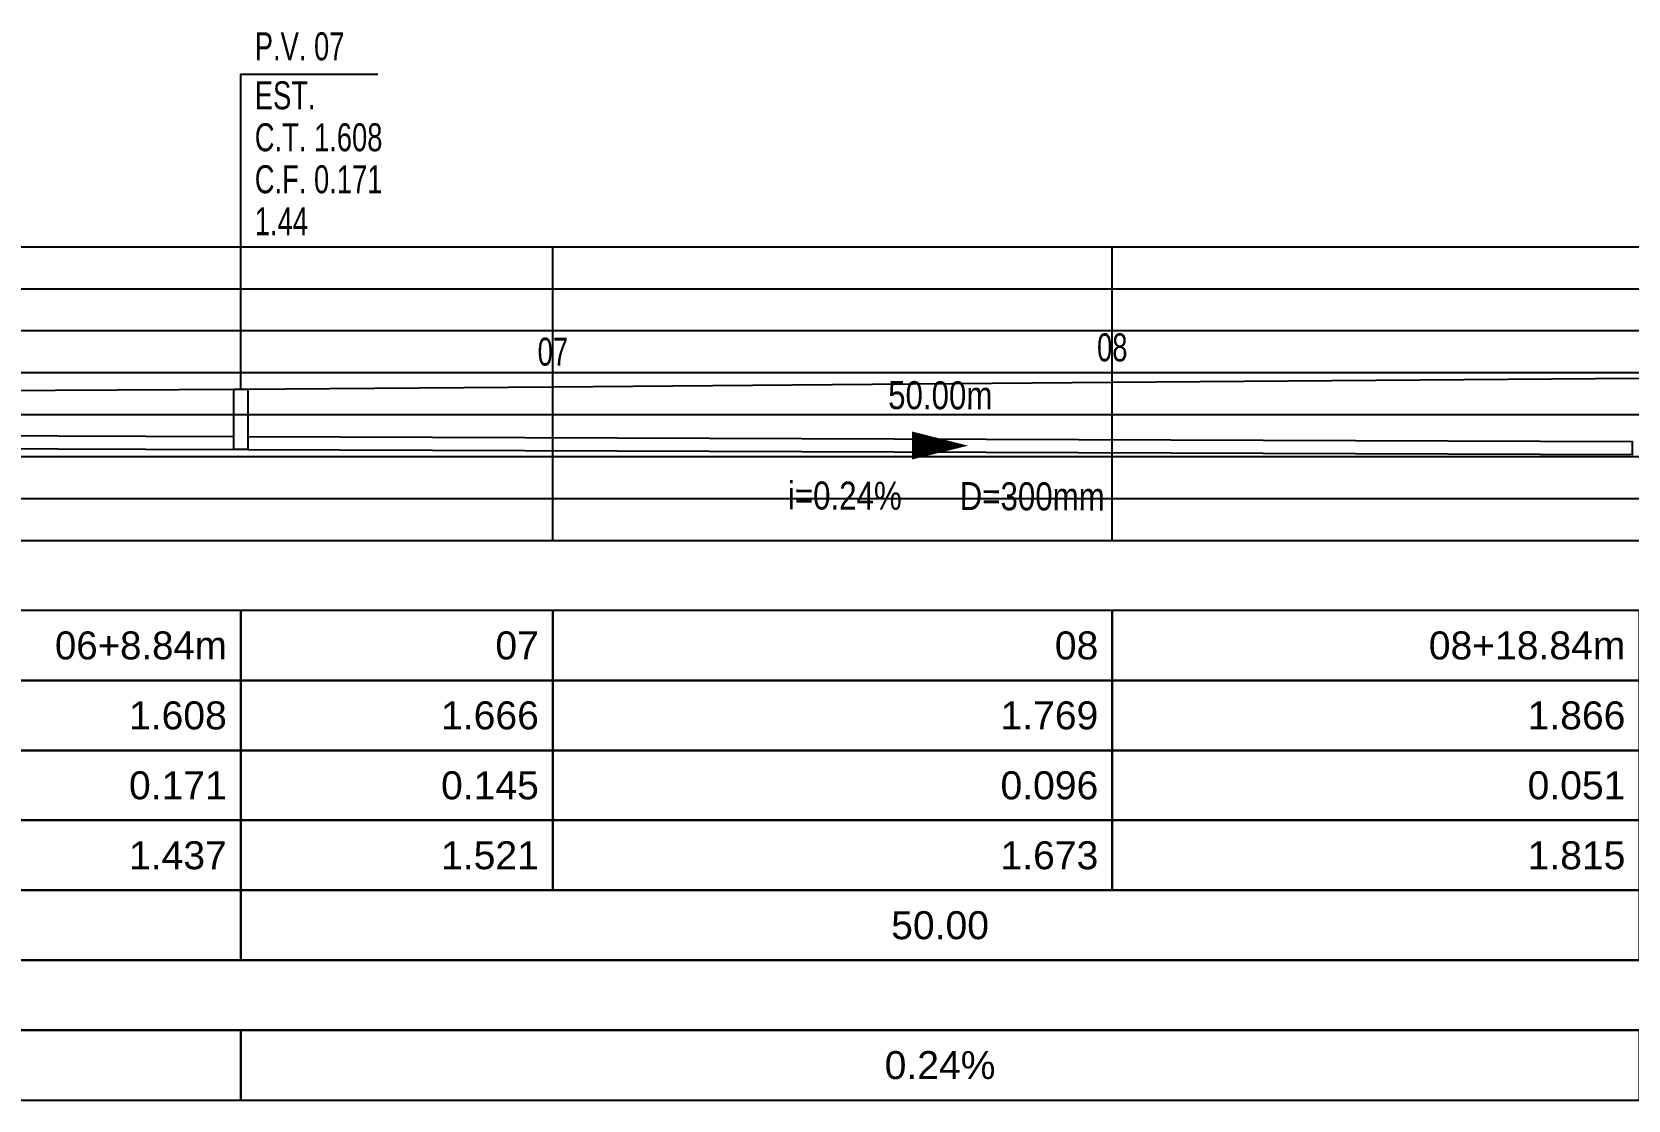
# Model space of a CAD drawing. Extents: x -160 to 364724, y -100 to 7353297.
# Drawn here: x 360128.9 to 360186, y 7349063.7 to 7349101.9 of the extents above; entities that cross this region are included whole.
import ezdxf
from ezdxf.enums import TextEntityAlignment as Align

# ---------------------------------------------------------------- set-up
doc = ezdxf.new("R2010")
doc.units = 0
doc.header["$LTSCALE"] = 5
for name, color, linetype in [('PS_IND_COMPRIMENTO', 7, 'Continuous'), ('PS_IND_DIAMETRO', 7, 'Continuous'), ('PS_IND_FLUXO', 3, 'Continuous'), ('PS_IND_INCLINACAO', 7, 'Continuous'), ('PS_PERFIL_CAIXAS', 7, 'Continuous'), ('PS_PERFIL_COTA_LIN', 7, 'Continuous'), ('PS_PERFIL_COTA_TXT', 5, 'Continuous'), ('PS_PERFIL_GRADE', 8, 'Continuous'), ('PS_PERFIL_TERRENO', 3, 'Continuous'), ('PS_PERFIL_TUBO', 7, 'Continuous'), ('PS_PONTOS_IDENTIFICACAO_LIN', 7, 'Continuous'), ('PS_PONTOS_IDENTIFICACAO_TXT', 7, 'Continuous')]:
    doc.layers.add(name, color=color, linetype=linetype)
doc.styles.get("Standard").update_dxf_attribs({"font": 'arial.ttf'})

msp = doc.modelspace()

# ---------------------------------------------------------------- linework, layer by layer
at = {"layer": 'PS_IND_FLUXO'}
msp.add_lwpolyline([(360160.402, 7349087.094, 1, 0, 0), (360162.402, 7349087.087, 0, 0, 0)], format="xyseb", dxfattribs=at)
at = {"layer": 'PS_PERFIL_CAIXAS', "linetype": 'Continuous'}
msp.add_lwpolyline([(360136.152, 7349089.111), (360136.652, 7349089.111), (360136.652, 7349086.955), (360136.152, 7349086.955)], close=True, dxfattribs=at)
at = {"layer": 'PS_PERFIL_COTA_LIN', "linetype": 'Continuous'}
for points in [[(360127.558, 7349081.199), (360127.558, 7349078.699), (360136.402, 7349078.699), (360136.402, 7349081.199)], [(360136.402, 7349081.199), (360136.402, 7349078.699), (360147.558, 7349078.699), (360147.558, 7349081.199)], [(360147.558, 7349081.199), (360147.558, 7349078.699), (360167.558, 7349078.699), (360167.558, 7349081.199)], [(360167.558, 7349081.199), (360167.558, 7349078.699), (360186.402, 7349078.699), (360186.402, 7349081.199)], [(360127.558, 7349078.699), (360127.558, 7349076.199), (360136.402, 7349076.199), (360136.402, 7349078.699)], [(360136.402, 7349078.699), (360136.402, 7349076.199), (360147.558, 7349076.199), (360147.558, 7349078.699)], [(360147.558, 7349078.699), (360147.558, 7349076.199), (360167.558, 7349076.199), (360167.558, 7349078.699)], [(360167.558, 7349078.699), (360167.558, 7349076.199), (360186.402, 7349076.199), (360186.402, 7349078.699)], [(360127.558, 7349076.199), (360127.558, 7349073.699), (360136.402, 7349073.699), (360136.402, 7349076.199)], [(360136.402, 7349076.199), (360136.402, 7349073.699), (360147.558, 7349073.699), (360147.558, 7349076.199)], [(360147.558, 7349076.199), (360147.558, 7349073.699), (360167.558, 7349073.699), (360167.558, 7349076.199)], [(360167.558, 7349076.199), (360167.558, 7349073.699), (360186.402, 7349073.699), (360186.402, 7349076.199)], [(360127.558, 7349073.699), (360127.558, 7349071.199), (360136.402, 7349071.199), (360136.402, 7349073.699)], [(360136.402, 7349073.699), (360136.402, 7349071.199), (360147.558, 7349071.199), (360147.558, 7349073.699)], [(360147.558, 7349073.699), (360147.558, 7349071.199), (360167.558, 7349071.199), (360167.558, 7349073.699)], [(360167.558, 7349073.699), (360167.558, 7349071.199), (360186.402, 7349071.199), (360186.402, 7349073.699)], [(360107.558, 7349071.199), (360107.558, 7349068.699), (360136.402, 7349068.699), (360136.402, 7349071.199)], [(360136.402, 7349071.199), (360136.402, 7349068.699), (360186.402, 7349068.699), (360186.402, 7349071.199)], [(359987.558, 7349068.699), (359987.558, 7349066.199), (360702.568, 7349066.199), (360702.568, 7349068.699)], [(360107.558, 7349066.199), (360107.558, 7349063.699), (360136.402, 7349063.699), (360136.402, 7349066.199)], [(360136.402, 7349066.199), (360136.402, 7349063.699), (360186.402, 7349063.699), (360186.402, 7349066.199)]]:
    msp.add_lwpolyline(points, close=True, dxfattribs=at)
for points in [[(360136.402, 7349071.199), (360147.558, 7349071.199)], [(360147.558, 7349071.199), (360167.558, 7349071.199)], [(360167.558, 7349071.199), (360186.402, 7349071.199)], [(360127.558, 7349068.699), (360136.402, 7349068.699)], [(360136.402, 7349068.699), (360147.558, 7349068.699)], [(360136.402, 7349068.699), (360147.558, 7349068.699)], [(360147.558, 7349068.699), (360167.558, 7349068.699)], [(360147.558, 7349068.699), (360167.558, 7349068.699)], [(360167.558, 7349068.699), (360186.402, 7349068.699)], [(360167.558, 7349068.699), (360186.402, 7349068.699)], [(360127.558, 7349066.199), (360136.402, 7349066.199)], [(360136.402, 7349066.199), (360147.558, 7349066.199)], [(360136.402, 7349066.199), (360147.558, 7349066.199)], [(360147.558, 7349066.199), (360167.558, 7349066.199)], [(360147.558, 7349066.199), (360167.558, 7349066.199)], [(360167.558, 7349066.199), (360186.402, 7349066.199)], [(360167.558, 7349066.199), (360186.402, 7349066.199)], [(360136.402, 7349063.699), (360147.558, 7349063.699)], [(360147.558, 7349063.699), (360167.558, 7349063.699)], [(360167.558, 7349063.699), (360186.402, 7349063.699)]]:
    msp.add_lwpolyline(points, dxfattribs=at)
at = {"layer": 'PS_PERFIL_GRADE', "linetype": 'Continuous'}
for p, q in [((359967.558, 7349094.199), (360707.558, 7349094.199)), ((360147.558, 7349083.699), (360147.558, 7349094.199)), ((360167.558, 7349083.699), (360167.558, 7349094.199)), ((359967.558, 7349092.699), (360707.558, 7349092.699)), ((359967.558, 7349091.199), (360707.558, 7349091.199)), ((359967.558, 7349089.699), (360707.558, 7349089.699)), ((359967.558, 7349088.199), (360707.558, 7349088.199)), ((359967.558, 7349086.699), (360707.558, 7349086.699)), ((359967.558, 7349085.199), (360707.558, 7349085.199)), ((359967.558, 7349083.699), (360707.558, 7349083.699))]:
    msp.add_line(p, q, dxfattribs=at)
at = {"layer": 'PS_PERFIL_TERRENO', "linetype": 'Continuous'}
msp.add_lwpolyline([(360127.558, 7349089.066), (360136.402, 7349089.111), (360136.402, 7349089.111), (360136.402, 7349089.111), (360136.402, 7349089.111), (360136.402, 7349089.111), (360147.558, 7349089.197), (360147.558, 7349089.197), (360167.558, 7349089.352), (360167.558, 7349089.352), (360186.402, 7349089.498), (360186.402, 7349089.498), (360186.402, 7349089.498), (360186.402, 7349089.498), (360186.402, 7349089.498), (360187.558, 7349089.5), (360187.558, 7349089.5), (360207.558, 7349089.533), (360207.558, 7349089.533), (360227.558, 7349089.566), (360227.558, 7349089.566), (360235.378, 7349089.579), (360268.89, 7349089.93)], dxfattribs=at)
at = {"layer": 'PS_PERFIL_TUBO', "linetype": 'Continuous'}
for points in [[(360107.808, 7349087.059), (360136.152, 7349086.955), (360136.152, 7349087.405), (360107.808, 7349087.509)], [(360136.652, 7349086.955), (360186.152, 7349086.775), (360186.152, 7349087.225), (360136.652, 7349087.405)]]:
    msp.add_lwpolyline(points, close=True, dxfattribs=at)
at = {"layer": 'PS_PONTOS_IDENTIFICACAO_LIN', "linetype": 'Continuous'}
msp.add_lwpolyline([(360136.402, 7349089.111), (360136.402, 7349100.361), (360141.302, 7349100.361)], dxfattribs=at)

# ---------------------------------------------------------------- texts
at = {"layer": 'PS_IND_COMPRIMENTO', "width": 0.8}
msp.add_text('50.00m', height=1, rotation=359.7917, dxfattribs=at).set_placement((360161.409, 7349088.89), align=Align.MIDDLE_CENTER)
at = {"layer": 'PS_IND_DIAMETRO', "width": 0.8}
msp.add_text('D=300mm', height=1, rotation=359.7917, dxfattribs=at).set_placement((360164.696, 7349085.278), align=Align.MIDDLE_CENTER)
at = {"layer": 'PS_IND_INCLINACAO', "width": 0.8}
msp.add_text('i=0.24%', height=1, rotation=359.7917, dxfattribs=at).set_placement((360157.996, 7349085.303), align=Align.MIDDLE_CENTER)
at = {"layer": 'PS_PERFIL_COTA_TXT', "width": 0.982701}
msp.add_text('06+8.84m', height=1, dxfattribs=at).set_placement((360135.902, 7349079.949), align=Align.MIDDLE_RIGHT)
at = {"layer": 'PS_PERFIL_COTA_TXT'}
for s, p in [('07', (360147.058, 7349079.949)), ('08', (360167.058, 7349079.949)), ('08+18.84m', (360185.902, 7349079.949)), ('1.608', (360135.902, 7349077.449)), ('1.666', (360147.058, 7349077.449)), ('1.769', (360167.058, 7349077.449)), ('1.866', (360185.902, 7349077.449)), ('0.171', (360135.902, 7349074.949)), ('0.145', (360147.058, 7349074.949)), ('0.096', (360167.058, 7349074.949)), ('0.051', (360185.902, 7349074.949)), ('1.437', (360135.902, 7349072.449)), ('1.521', (360147.058, 7349072.449)), ('1.673', (360167.058, 7349072.449)), ('1.815', (360185.902, 7349072.449))]:
    msp.add_text(s, height=1, dxfattribs=at).set_placement(p, align=Align.MIDDLE_RIGHT)
for s, p in [('50.00', (360161.402, 7349069.949)), ('0.24%', (360161.402, 7349064.949))]:
    msp.add_text(s, height=1, dxfattribs=at).set_placement(p, align=Align.MIDDLE_CENTER)
at = {"layer": 'PS_PONTOS_IDENTIFICACAO_TXT', "width": 0.7}
for s, p in [('P.V. 07', (360136.902, 7349100.861)), ('EST. ', (360136.902, 7349099.111)), ('C.T. 1.608', (360136.902, 7349097.611)), ('C.F. 0.171', (360136.902, 7349096.111)), ('1.44', (360136.902, 7349094.611))]:
    msp.add_text(s, height=1, dxfattribs=at).set_placement(p)
for s, p in [('07', (360147.558, 7349089.947)), ('08', (360167.558, 7349090.102))]:
    msp.add_text(s, height=1, dxfattribs=at).set_placement(p, align=Align.CENTER)

doc.saveas('drawing.dxf')
